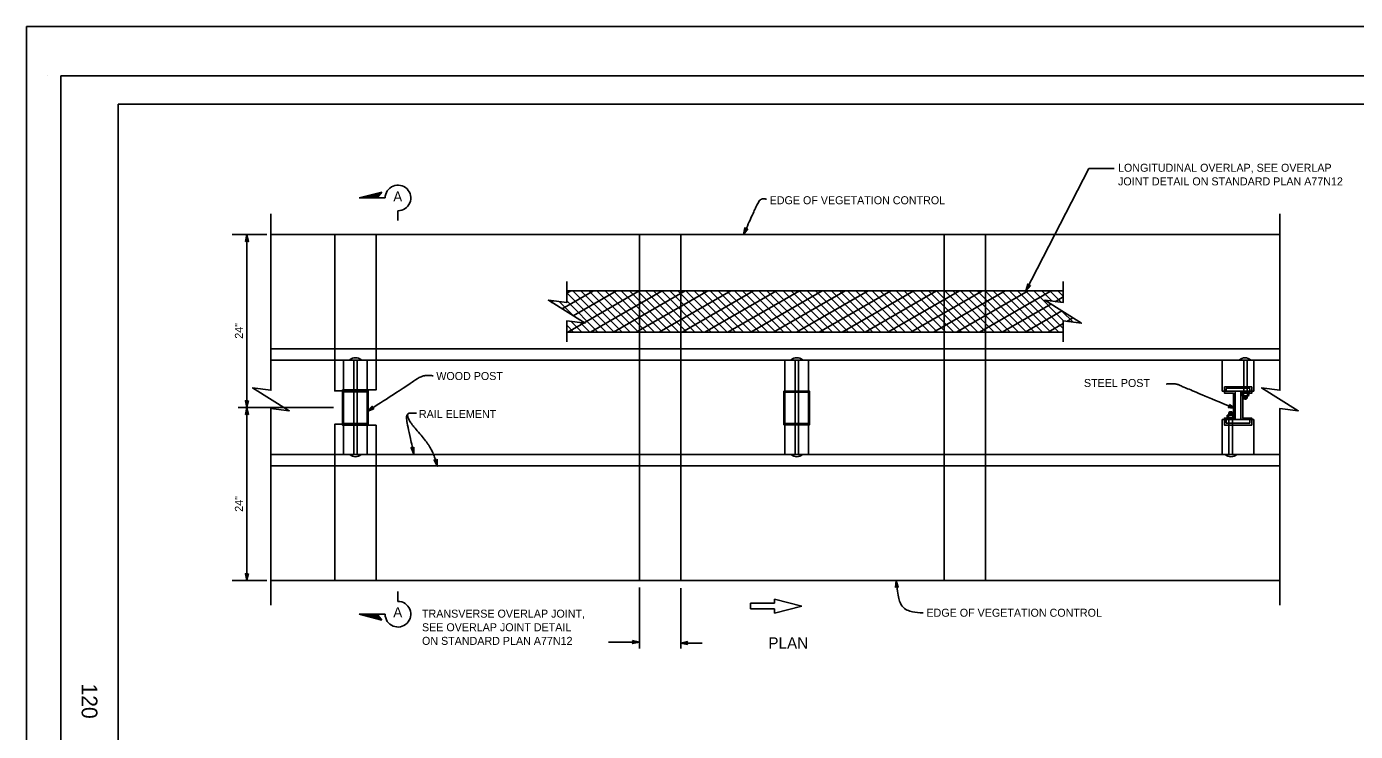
# Model space of a CAD drawing. Extents: x -893 to 867, y -474 to 712.
# Drawn here: x -893 to 268, y 96 to 712 of the extents above; entities that cross this region are included whole.
import ezdxf

# ---------------------------------------------------------------- set-up
doc = ezdxf.new("R2010")
doc.units = 0
for name, color, linetype in [('10 Sheet Format', 7, 'Continuous'), ('11 Undefined', 7, 'Continuous'), ('23 Layout Notes', 7, 'Continuous'), ('57 Undefined', 7, 'Continuous'), ('60 Nongeo Data', 7, 'Continuous')]:
    doc.layers.add(name, color=color, linetype=linetype)

# ---------------------------------------------------------------- blocks, each defined once
blk = doc.blocks.new('AHT')
at = {"layer": '60 Nongeo Data'}
blk.add_lwpolyline([(-5.9055, 1.3189), (0, 0), (-5.9059, -1.3094), (-5.6957, -0.9602), (-1.3693, -0.0035), (-5.6968, 0.9693), (-5.4886, 0.6205), (-2.7193, 0.002), (-5.4858, -0.6114), (-5.2756, -0.2622), (-4.0791, 0.0031), (-5.2799, 0.2713), (-5.1181, 0), (-5.9059, -1.3094), (-5.1181, 0)], close=True, dxfattribs=at)

msp = doc.modelspace()

# ---------------------------------------------------------------- linework, layer by layer
at = {"layer": '10 Sheet Format'}
for p, q in [((-875.4, 669), (-875.4, 669)), ((-813.5, 644), (811.5, 644)), ((-813.5, 644), (-813.5, -406))]:
    msp.add_line(p, q, dxfattribs=at)
for points in [[(-893.5, -474), (866.5, -474), (866.5, 712), (-893.5, 712)], [(-863.4, 669), (836.6, 669), (836.6, -431), (-863.4, -431)], [(-863.4, 669), (836.6, 669), (836.6, -431), (-863.4, -431)]]:
    msp.add_lwpolyline(points, close=True, dxfattribs=at)
at = {"layer": '11 Undefined'}
for p, q in [((-425.1, 465.1), (-397.7, 480.9)), ((-421.1, 478.9), (-417.7, 480.9)), ((-421.1, 479.1), (-386.8, 444.7)), ((-415.9, 480.9), (-379.8, 444.7)), ((-415.5, 459), (-377.7, 480.9)), ((-408.8, 480.9), (-372.7, 444.7)), ((-405.9, 453), (-357.7, 480.9)), ((-401.7, 480.9), (-365.6, 444.7)), ((-400.3, 444.7), (-337.7, 480.9)), ((-394.7, 480.9), (-358.5, 444.7)), ((-387.6, 480.9), (-351.5, 444.7)), ((-380.5, 480.9), (-344.4, 444.7)), ((-380.3, 444.7), (-317.7, 480.9)), ((-373.5, 480.9), (-337.3, 444.7)), ((-366.4, 480.9), (-330.3, 444.7)), ((-360.3, 444.7), (-297.7, 480.9)), ((-359.3, 480.9), (-323.2, 444.7)), ((-352.2, 480.9), (-316.1, 444.7)), ((-345.2, 480.9), (-309, 444.7)), ((-340.3, 444.7), (-277.7, 480.9)), ((-338.1, 480.9), (-302, 444.7)), ((-331, 480.9), (-294.9, 444.7)), ((-324, 480.9), (-287.8, 444.7)), ((-320.3, 444.7), (-257.7, 480.9)), ((-316.9, 480.9), (-280.8, 444.7)), ((-309.8, 480.9), (-273.7, 444.7)), ((-302.7, 480.9), (-266.6, 444.7)), ((-300.3, 444.7), (-237.7, 480.9)), ((-295.7, 480.9), (-259.5, 444.7)), ((-288.6, 480.9), (-252.5, 444.7)), ((-281.5, 480.9), (-245.4, 444.7)), ((-280.3, 444.7), (-217.7, 480.9)), ((-274.5, 480.9), (-238.3, 444.7)), ((-267.4, 480.9), (-231.3, 444.7)), ((-260.3, 444.7), (-197.7, 480.9)), ((-260.3, 480.9), (-224.2, 444.7)), ((-253.2, 480.9), (-217.1, 444.7)), ((-246.2, 480.9), (-210, 444.7)), ((-240.3, 444.7), (-177.7, 480.9)), ((-239.1, 480.9), (-203, 444.7)), ((-232, 480.9), (-195.9, 444.7)), ((-225, 480.9), (-188.8, 444.7)), ((-220.3, 444.7), (-157.7, 480.9)), ((-217.9, 480.9), (-181.8, 444.7)), ((-210.8, 480.9), (-174.7, 444.7)), ((-203.7, 480.9), (-167.6, 444.7)), ((-200.3, 444.7), (-137.7, 480.9)), ((-196.7, 480.9), (-160.6, 444.7)), ((-189.6, 480.9), (-153.5, 444.7)), ((-182.5, 480.9), (-146.4, 444.7)), ((-180.3, 444.7), (-117.7, 480.9)), ((-175.5, 480.9), (-139.3, 444.7)), ((-168.4, 480.9), (-132.3, 444.7)), ((-161.3, 480.9), (-125.2, 444.7)), ((-160.3, 444.7), (-97.7, 480.9)), ((-154.2, 480.9), (-118.1, 444.7)), ((-147.2, 480.9), (-111.1, 444.7)), ((-140.3, 444.7), (-77.7, 480.9)), ((-140.1, 480.9), (-104, 444.7)), ((-133, 480.9), (-96.9, 444.7)), ((-126, 480.9), (-89.8, 444.7)), ((-120.3, 444.7), (-57.7, 480.9)), ((-118.9, 480.9), (-82.8, 444.7)), ((-111.8, 480.9), (-75.7, 444.7)), ((-104.7, 480.9), (-68.6, 444.7)), ((-100.3, 444.7), (-37.7, 480.9)), ((-97.7, 480.9), (-61.6, 444.7)), ((-90.6, 480.9), (-54.5, 444.7)), ((-83.5, 480.9), (-47.4, 444.7)), ((-80.3, 444.7), (-17.7, 480.9)), ((-76.5, 480.9), (-40.3, 444.7)), ((-69.4, 480.9), (-33.3, 444.7)), ((-62.3, 480.9), (-26.2, 444.7)), ((-60.3, 444.7), (2.3, 480.9)), ((-55.3, 480.9), (-19.1, 444.7)), ((-48.2, 480.9), (-12.1, 444.7)), ((-41.1, 480.9), (-5, 444.7)), ((-34, 480.9), (2.1, 444.7)), ((-27, 480.9), (9.2, 444.7)), ((-19.9, 480.9), (12.9, 448)), ((-12.8, 480.9), (13.5, 454.5)), ((-5.8, 480.9), (3.3, 471.8)), ((1.3, 480.9), (11.4, 470.8)), ((8.4, 480.9), (12.9, 476.3)), ((-435.7, 472.4), (-433.8, 470.5)), ((-434.7, 471.1), (-433, 472.1)), ((-427.6, 471.4), (-414.9, 458.7)), ((-421.1, 472), (-393.9, 444.7)), ((-40.3, 444.7), (2.2, 469.3)), ((6, 471.4), (12.9, 475.5)), ((-417.4, 454.1), (-408, 444.7)), ((-20.3, 444.7), (11.8, 463.3)), ((11.9, 463.2), (21.6, 453.5)), ((16.1, 454.2), (21.4, 457.3)), ((-421.1, 450.8), (-415.1, 444.7)), ((-420.3, 444.7), (-406.4, 452.7)), ((-409.3, 453.1), (-401, 444.7)), ((-0.3, 444.7), (12.9, 452.4))]:
    msp.add_line(p, q, dxfattribs=at)
for points in [[(-679.8, 530), (-679.8, 394), (-695.8, 396), (-663.8, 376), (-679.8, 378), (-679.8, 227.5), (-587.9, 227.5), (-587.9, 363.3), (-617.1, 363.3), (-617.1, 394.3), (-587.9, 394.3), (-587.9, 530)], [(-624, 530), (-624, 393.4), (-594.7, 393.4), (-594.7, 364.2), (-624, 364.2), (-624, 227.5), (-321.5, 227.5), (-321.5, 530)], [(-357.6, 530), (-55.1, 530), (-55.1, 227.5), (-357.6, 227.5)], [(-91.2, 530), (-91.2, 227.5), (202.5, 227.5), (202.5, 378), (218.5, 376), (186.5, 396), (202.5, 394), (202.5, 530)], [(-421.1, 444.7), (12.9, 444.7), (12.9, 454.6), (28.9, 452.6), (-3.1, 472.6), (12.9, 470.6), (12.9, 480.9), (-421.1, 480.9), (-421.1, 470.6), (-437.1, 472.6), (-405.1, 452.6), (-421.1, 454.6)], [(154.1, 396.9), (154.1, 391.3), (161.9, 391.3), (161.9, 369.6), (154, 369.6), (154, 363.5), (177.8, 363.5), (177.8, 369.6), (170, 369.6), (170, 391.3), (177.8, 391.3), (177.8, 396.9)], [(-231.2, 393.1), (-208.8, 393.1), (-208.8, 363.8), (-231.2, 363.8)]]:
    msp.add_lwpolyline(points, close=True, dxfattribs=at)
at = {"layer": '23 Layout Notes'}
for p, q in [((-602.7, 562.1), (-582.8, 567.2)), ((-580, 562.1), (-602.7, 562.1)), ((-601.1, 562.1), (-583.3, 566.7)), ((-599.5, 562.1), (-583.7, 566.2)), ((-597.8, 562.1), (-584.1, 565.6)), ((-596.2, 562.1), (-584.5, 565.1)), ((-594.6, 562.1), (-585, 564.6)), ((-592.9, 562.1), (-585.4, 564.1)), ((-591.3, 562.1), (-585.8, 563.5)), ((-589.7, 562.1), (-586.3, 563)), ((-588, 562.1), (-586.7, 562.5)), ((-587, 562.1), (-582.8, 567.2)), ((-580, 562.2), (-580, 562.2)), ((-568.7, 550.9), (-568.7, 542.3)), ((-568.7, 209.3), (-568.7, 217.9)), ((-580, 198.1), (-602.7, 198.1)), ((-602.7, 198.1), (-582.8, 193)), ((-601.1, 198.1), (-583.3, 193.5)), ((-599.5, 198.1), (-583.7, 194)), ((-597.8, 198.1), (-584.1, 194.6)), ((-596.2, 198.1), (-584.5, 195.1)), ((-594.6, 198.1), (-585, 195.6)), ((-592.9, 198.1), (-585.4, 196.1)), ((-591.3, 198.1), (-585.8, 196.7)), ((-589.7, 198.1), (-586.3, 197.2)), ((-588, 198.1), (-586.7, 197.7)), ((-587, 198.1), (-582.8, 193)), ((-580, 198), (-580, 198))]:
    msp.add_line(p, q, dxfattribs=at)
for centre, start, end in [((-568.7, 562.1), 269.9995, 180), ((-568.7, 198.1), 180, 90.0005)]:
    msp.add_arc(centre, 11.2, start, end, dxfattribs=at)
at = {"layer": '57 Undefined'}
for p, q in [((-215.5, 205.2), (-239.4, 211.4)), ((-239.4, 211.4), (-239.4, 207.7)), ((-239.4, 207.7), (-260.5, 207.7)), ((-260.5, 207.7), (-260.5, 205.2)), ((-260.5, 205.2), (-260.5, 202.7)), ((-260.5, 202.7), (-239.4, 202.7)), ((-239.4, 199.1), (-215.5, 205.2)), ((-239.4, 202.7), (-239.4, 199.1))]:
    msp.add_line(p, q, dxfattribs=at)
at = {"layer": '60 Nongeo Data'}
for p, q in [((35.4, 587.8), (-19.6, 480.9)), ((57.4, 587.8), (35.4, 587.8)), ((-679.8, 394), (-679.8, 548.1)), ((202.5, 394), (202.5, 548.1)), ((-265.4, 536.1), (-265.4, 536.1)), ((-262.9, 535), (-262.9, 535)), ((-683.3, 530), (-713.6, 530)), ((-700.8, 378.8), (-700.8, 530)), ((202.5, 530), (-679.8, 530)), ((-624, 530), (-624, 393.4)), ((-587.9, 530), (-587.9, 394.3)), ((-357.6, 530), (-357.6, 227.5)), ((-321.5, 530), (-321.5, 227.5)), ((-266.6, 530), (-266.6, 530)), ((-91.2, 530), (-91.2, 227.5)), ((-55.1, 530), (-55.1, 227.5)), ((-421.1, 470.6), (-421.1, 489)), ((12.9, 470.6), (12.9, 489)), ((-421.1, 480.9), (12.9, 480.9)), ((-19.6, 480.9), (-19.6, 480.9)), ((-18, 486.8), (-18, 486.8)), ((-15.6, 485.6), (-15.6, 485.6)), ((-421.1, 454.6), (-421.1, 436.2)), ((12.9, 454.6), (12.9, 436.2)), ((-421.1, 444.7), (12.9, 444.7)), ((-679.8, 430.3), (202.5, 430.3)), ((-679.8, 420.3), (202.5, 420.3)), ((-616.2, 337.8), (-616.2, 420.3)), ((-607.4, 337.8), (-607.4, 420.3)), ((-604.4, 337.8), (-604.4, 420.3)), ((-595.6, 337.8), (-595.6, 420.3)), ((-230.3, 337.8), (-230.3, 420.3)), ((-221.5, 337.8), (-221.5, 420.3)), ((-218.5, 337.8), (-218.5, 420.3)), ((-209.7, 337.8), (-209.7, 420.3)), ((151.9, 420.3), (151.9, 393.1)), ((170.8, 420.3), (170.8, 392.7)), ((173.8, 420.3), (173.8, 392.7)), ((179.7, 420.3), (179.7, 393.1)), ((154.1, 396.9), (177.8, 396.9)), ((154.1, 391.3), (154.1, 396.9)), ((155.6, 395.7), (176.2, 395.7)), ((155.6, 393.1), (155.6, 395.6)), ((176.2, 393.1), (176.2, 395.6)), ((177.8, 391.3), (177.8, 396.9)), ((-624, 393.6), (-623.8, 393.4)), ((-624, 393.4), (-594.7, 393.4)), ((-624, 393.4), (-594.7, 393.4)), ((-617.1, 394.3), (-587.9, 394.3)), ((-617.1, 394.3), (-617.1, 363.3)), ((-616.2, 392.5), (-595.6, 392.5)), ((-594.7, 393.4), (-594.7, 364.2)), ((-594.7, 393.4), (-594.7, 364.2)), ((-588.7, 394.3), (-587.9, 394.7)), ((-231.2, 393.1), (-208.8, 393.1)), ((-231.2, 393.1), (-231.2, 363.8)), ((-230.3, 392.3), (-209.7, 392.3)), ((-208.8, 393.1), (-208.8, 363.8)), ((155.6, 393.1), (151.9, 393.1)), ((154.1, 391.3), (161.9, 391.3)), ((155.6, 393.1), (176.2, 393.1)), ((161.9, 369.6), (161.9, 391.3)), ((163.4, 368.3), (163.4, 393.1)), ((168.4, 368.3), (168.4, 393.1)), ((175.6, 391.9), (169, 391.9)), ((169, 391.9), (169, 391.5)), ((169, 391.5), (175.6, 391.5)), ((175.4, 391.4), (169.1, 391.4)), ((169.1, 391.4), (169.1, 389.8)), ((174.7, 389.2), (169.8, 389.2)), ((170, 391.3), (177.8, 391.3)), ((170, 369.6), (170, 391.3)), ((170.5, 391.4), (170.5, 389.7)), ((173.7, 389.1), (170.8, 389.1)), ((170.8, 389.1), (170.8, 386.9)), ((170.8, 388), (173.6, 388)), ((173.7, 386.9), (170.8, 386.9)), ((170.8, 386.9), (171.5, 386.2)), ((173.3, 388.5), (171.2, 388.5)), ((173.3, 387.5), (171.2, 387.5)), ((173, 386.2), (171.5, 386.2)), ((173.7, 386.9), (173, 386.2)), ((173.7, 389.1), (173.7, 386.9)), ((174, 389.8), (174, 391.4)), ((175.4, 391.4), (175.4, 389.8)), ((175.6, 391.5), (175.6, 391.9)), ((175.9, 393.1), (179.7, 393.1)), ((-625.1, 378.8), (-708.5, 378.8)), ((-700.8, 227.5), (-700.8, 378.8)), ((-679.8, 206.1), (-679.8, 378)), ((-595.5, 375.5), (-595.5, 375.5)), ((-591.2, 379.9), (-591.2, 379.9)), ((-589.7, 377.6), (-589.7, 377.6)), ((156.9, 372.3), (161.9, 372.3)), ((157.9, 374.5), (158.7, 375.2)), ((157.9, 374.5), (160.9, 374.5)), ((157.9, 372.3), (157.9, 374.5)), ((157.9, 372.3), (160.9, 372.3)), ((160.9, 373.4), (158, 373.4)), ((158.4, 373.9), (160.5, 373.9)), ((158.4, 372.9), (160.5, 372.9)), ((158.7, 375.2), (160.1, 375.2)), ((160.9, 374.5), (160.1, 375.2)), ((160.9, 372.3), (160.9, 374.5)), ((202.5, 206.1), (202.5, 378)), ((-624, 364.2), (-594.7, 364.2)), ((-624, 364.2), (-594.7, 364.2)), ((-624, 364.2), (-624, 227.5)), ((-617.1, 363.3), (-587.9, 363.3)), ((-616.2, 365), (-595.6, 365)), ((-587.9, 363.3), (-587.9, 227.5)), ((-231.2, 363.8), (-208.8, 363.8)), ((-230.3, 364.8), (-209.7, 364.8)), ((155.7, 368.3), (152, 368.3)), ((152, 337.8), (152, 368.3)), ((154, 369.6), (161.9, 369.6)), ((154, 363.5), (154, 369.6)), ((154, 363.5), (177.8, 363.5)), ((155.6, 368.3), (176.2, 368.3)), ((155.6, 368.3), (176.2, 368.3)), ((155.6, 365.3), (155.6, 368.3)), ((155.6, 365.3), (176.2, 365.3)), ((162.7, 369.9), (156.1, 369.9)), ((156.1, 369.9), (156.1, 369.5)), ((156.1, 369.5), (162.7, 369.5)), ((156.3, 370), (156.3, 371.6)), ((156.3, 370), (162.5, 370)), ((157.6, 371.6), (157.6, 370)), ((157.9, 337.8), (157.9, 368.7)), ((160.9, 337.8), (160.9, 368.7)), ((161.2, 370), (161.2, 371.7)), ((162.5, 370), (162.5, 371.6)), ((162.7, 369.5), (162.7, 369.9)), ((170, 369.6), (177.8, 369.6)), ((176, 368.3), (179.8, 368.3)), ((176.2, 365.3), (176.2, 368.3)), ((177.8, 363.5), (177.8, 369.6)), ((179.8, 337.8), (179.8, 368.3)), ((-679.8, 337.8), (202.5, 337.8)), ((-557.3, 343.6), (-557.3, 343.6)), ((-554.7, 344.2), (-554.7, 344.2)), ((-554.7, 338.1), (-554.7, 338.1)), ((-679.8, 327.8), (202.5, 327.8)), ((-537.1, 333.1), (-537.1, 333.1)), ((-534.5, 333.7), (-534.5, 333.7)), ((-534.4, 327.5), (-534.4, 327.5)), ((-683.3, 227.5), (-713.6, 227.5)), ((-679.8, 227.5), (202.5, 227.5)), ((-588.1, 227.5), (-587.9, 227.7)), ((-357.6, 221.6), (-357.6, 168)), ((-321.5, 220.8), (-321.5, 168)), ((-357.6, 173.7), (-384.6, 173.7)), ((-302.7, 172.9), (-321.5, 172.9))]:
    msp.add_line(p, q, dxfattribs=at)
for points in [[(-262.9, 535), (-266.6, 530), (-265.4, 536.1), (-265.1, 535.7), (-266, 531.3), (-263.3, 534.9), (-263.7, 534.9), (-265.4, 532.6), (-264.9, 535.4), (-264.6, 535), (-264.9, 533.8), (-264.1, 534.8), (-264.5, 534.8), (-265.4, 536.1), (-264.5, 534.8)], [(-15.6, 485.6), (-19.6, 480.9), (-18, 486.8), (-17.7, 486.4), (-18.9, 482.1), (-16, 485.5), (-16.4, 485.5), (-18.3, 483.3), (-17.5, 486.1), (-17.3, 485.7), (-17.6, 484.5), (-16.8, 485.5), (-17.1, 485.5), (-18, 486.8), (-17.1, 485.5)], [(168.6, 392.7), (175.9, 392.7), (175.9, 392.2), (168.6, 392.2)], [(-589.7, 377.6), (-595.5, 375.5), (-591.2, 379.9), (-591.2, 379.5), (-594.3, 376.3), (-590.1, 377.8), (-590.5, 378), (-593.2, 377), (-591.2, 379.1), (-591.1, 378.6), (-592, 377.8), (-590.8, 378.2), (-591.1, 378.3), (-591.2, 379.9), (-591.1, 378.3)], [(158.3, 381.4), (163.2, 377.9), (157.3, 379), (157.6, 379.2), (162, 378.4), (158.4, 381), (158.4, 380.6), (160.7, 379), (157.9, 379.5), (158.3, 379.7), (159.5, 379.5), (158.5, 380.2), (158.5, 379.9), (157.3, 379), (158.5, 379.9)], [(163.1, 368.7), (155.7, 368.7), (155.7, 369.2), (163.1, 369.2)], [(-554.7, 344.2), (-554.7, 338.1), (-557.3, 343.6), (-556.9, 343.5), (-555, 339.4), (-555, 343.9), (-555.3, 343.6), (-555.3, 340.8), (-556.5, 343.3), (-556.1, 343.2), (-555.6, 342.1), (-555.6, 343.3), (-555.8, 343.1), (-557.3, 343.6), (-555.8, 343.1)], [(-534.5, 333.7), (-534.4, 327.5), (-537.1, 333.1), (-536.7, 332.9), (-534.8, 328.9), (-534.8, 333.4), (-535.1, 333.1), (-535.1, 330.2), (-536.3, 332.8), (-535.9, 332.7), (-535.4, 331.6), (-535.4, 332.8), (-535.6, 332.6), (-537.1, 333.1), (-535.6, 332.6)], [(-133.8, 221.5), (-133.1, 227.5), (-131.2, 221.8), (-131.6, 222), (-132.9, 226.2), (-133.5, 221.8), (-133.2, 222), (-132.8, 224.8), (-132, 222.1), (-132.3, 222.3), (-132.7, 223.5), (-132.9, 222.3), (-132.6, 222.5), (-131.2, 221.8), (-132.6, 222.5)], [(-363.5, 175), (-357.6, 173.7), (-363.5, 172.4), (-363.3, 172.8), (-359, 173.7), (-363.3, 174.7), (-363.1, 174.3), (-360.3, 173.7), (-363.1, 173.1), (-362.9, 173.5), (-361.7, 173.7), (-362.9, 174), (-362.7, 173.7), (-363.5, 172.4), (-362.7, 173.7)], [(-315.6, 171.5), (-321.5, 172.9), (-315.6, 174.2), (-315.8, 173.8), (-320.1, 172.9), (-315.8, 171.9), (-316, 172.2), (-318.8, 172.9), (-316, 173.5), (-316.2, 173.1), (-317.4, 172.9), (-316.2, 172.6), (-316.4, 172.9), (-315.6, 174.2), (-316.4, 172.9)]]:
    msp.add_lwpolyline(points, close=True, dxfattribs=at)
for points in [[(-421.1, 470.6), (-437.1, 472.6), (-405.1, 452.6), (-421.1, 454.6)], [(12.9, 470.6), (-3.1, 472.6), (28.9, 452.6), (12.9, 454.6)], [(-679.8, 394), (-695.8, 396), (-663.8, 376), (-679.8, 378)], [(202.5, 394), (186.5, 396), (218.5, 376), (202.5, 378)]]:
    msp.add_lwpolyline(points, dxfattribs=at)
for centre, radius, start, end in [((-605.8, 415.2), 7.22, 46.2246, 133.4557), ((-219.9, 415.2), 7.22, 46.2246, 133.4557), ((171.9, 415.1), 7.22, 46.2246, 133.4557), ((169.8, 389.8), 0.669, 180.7224, 351.7875), ((171.2, 389.8), 0.669, 180.4996, 268.1024), ((173.4, 389.8), 0.669, 272.9268, 0.3985), ((174.7, 389.8), 0.669, 184.8048, 356.3828), ((156.9, 371.6), 0.669, 4.8048, 176.3828), ((158.3, 371.6), 0.669, 92.9268, 180.3985), ((160.5, 371.6), 0.669, 0.4996, 88.1024), ((161.8, 371.6), 0.669, 0.7224, 171.7875), ((-605.9, 343), 7.22, 226.5443, 313.7754), ((-220, 343), 7.22, 226.5443, 313.7754), ((159.7, 343), 7.22, 226.2246, 313.4557)]:
    msp.add_arc(centre, radius, start, end, dxfattribs=at)
for points, degree in [([(-266.6, 530), (-254, 558.4), (-251.3, 561.1), (-248.8, 561.4), (-246.6, 561.1)], 2), ([(-595.5, 375.5), (-557.7, 399.9), (-550.8, 404.9), (-546.5, 406.6), (-542.1, 407), (-537.8, 406.6)], 2), ([(163.2, 377.9), (120, 396), (114.8, 398.3), (112.1, 399.4), (107.7, 399.8), (103.4, 399.4)], 2), ([(-554.7, 338.1), (-561.6, 367.9), (-561.1, 372.2), (-559, 374.4), (-552.5, 373.9)], 2), ([(-534.6, 327.8), (-535.9, 334.3), (-542, 347.4), (-559.3, 366.8), (-560.8, 373.9), (-556.8, 373.7), (-552.5, 373.9)], 2), ([(-133.1, 227.5), (-131.7, 213), (-128.7, 203.1), (-118.5, 199.8), (-113.3, 199.3), (-109.4, 199.4)], 3)]:
    msp.add_open_spline(points, degree=degree, dxfattribs=at)

# ---------------------------------------------------------------- block references
at = {"layer": '60 Nongeo Data', "xscale": 1.0169490944309927, "yscale": 1.0120609702088803}
for p, rotation in [((-700.8, 530), 90), ((-700.8, 378.8), -90), ((-700.8, 378.8), 90), ((-700.8, 227.5), -90)]:
    msp.add_blockref('AHT', p, dxfattribs=dict(at, rotation=rotation))

# ---------------------------------------------------------------- texts
at = {"layer": '10 Sheet Format'}
msp.add_text('120', height=13.78, rotation=270, dxfattribs=at).set_placement((-845.3, 137.5))
at = {"layer": '23 Layout Notes'}
for p in [(-572.8, 559), (-572.8, 195.5)]:
    msp.add_text('A', height=8.75, dxfattribs=at).set_placement(p)
at = {"layer": '57 Undefined'}
for s, height, p in [('LONGITUDINAL OVERLAP, SEE OVERLAP', 7, (60.9, 585)), ('JOINT DETAIL ON STANDARD PLAN A77N12', 7, (60.9, 573.1)), ('EDGE OF VEGETATION CONTROL', 7, (-243.7, 556.6)), ('WOOD POST', 7, (-535.2, 402.9)), ('STEEL POST', 7, (31.1, 396.8)), ('RAIL ELEMENT', 7, (-550.4, 369.7)), ('TRANSVERSE OVERLAP JOINT,', 7, (-547.7, 195.1)), ('EDGE OF VEGETATION CONTROL', 7, (-106.6, 195.9)), ('SEE OVERLAP JOINT DETAIL', 7, (-547.7, 183.2)), ('ON STANDARD PLAN A77N12', 7, (-547.7, 171.3)), ('PLAN', 10, (-244.9, 167.9))]:
    msp.add_text(s, height=height, dxfattribs=at).set_placement(p)
for p in [(-704.3, 439), (-704.3, 287.7)]:
    msp.add_text('24"', height=7, rotation=90, dxfattribs=at).set_placement(p)

doc.saveas('drawing.dxf')
